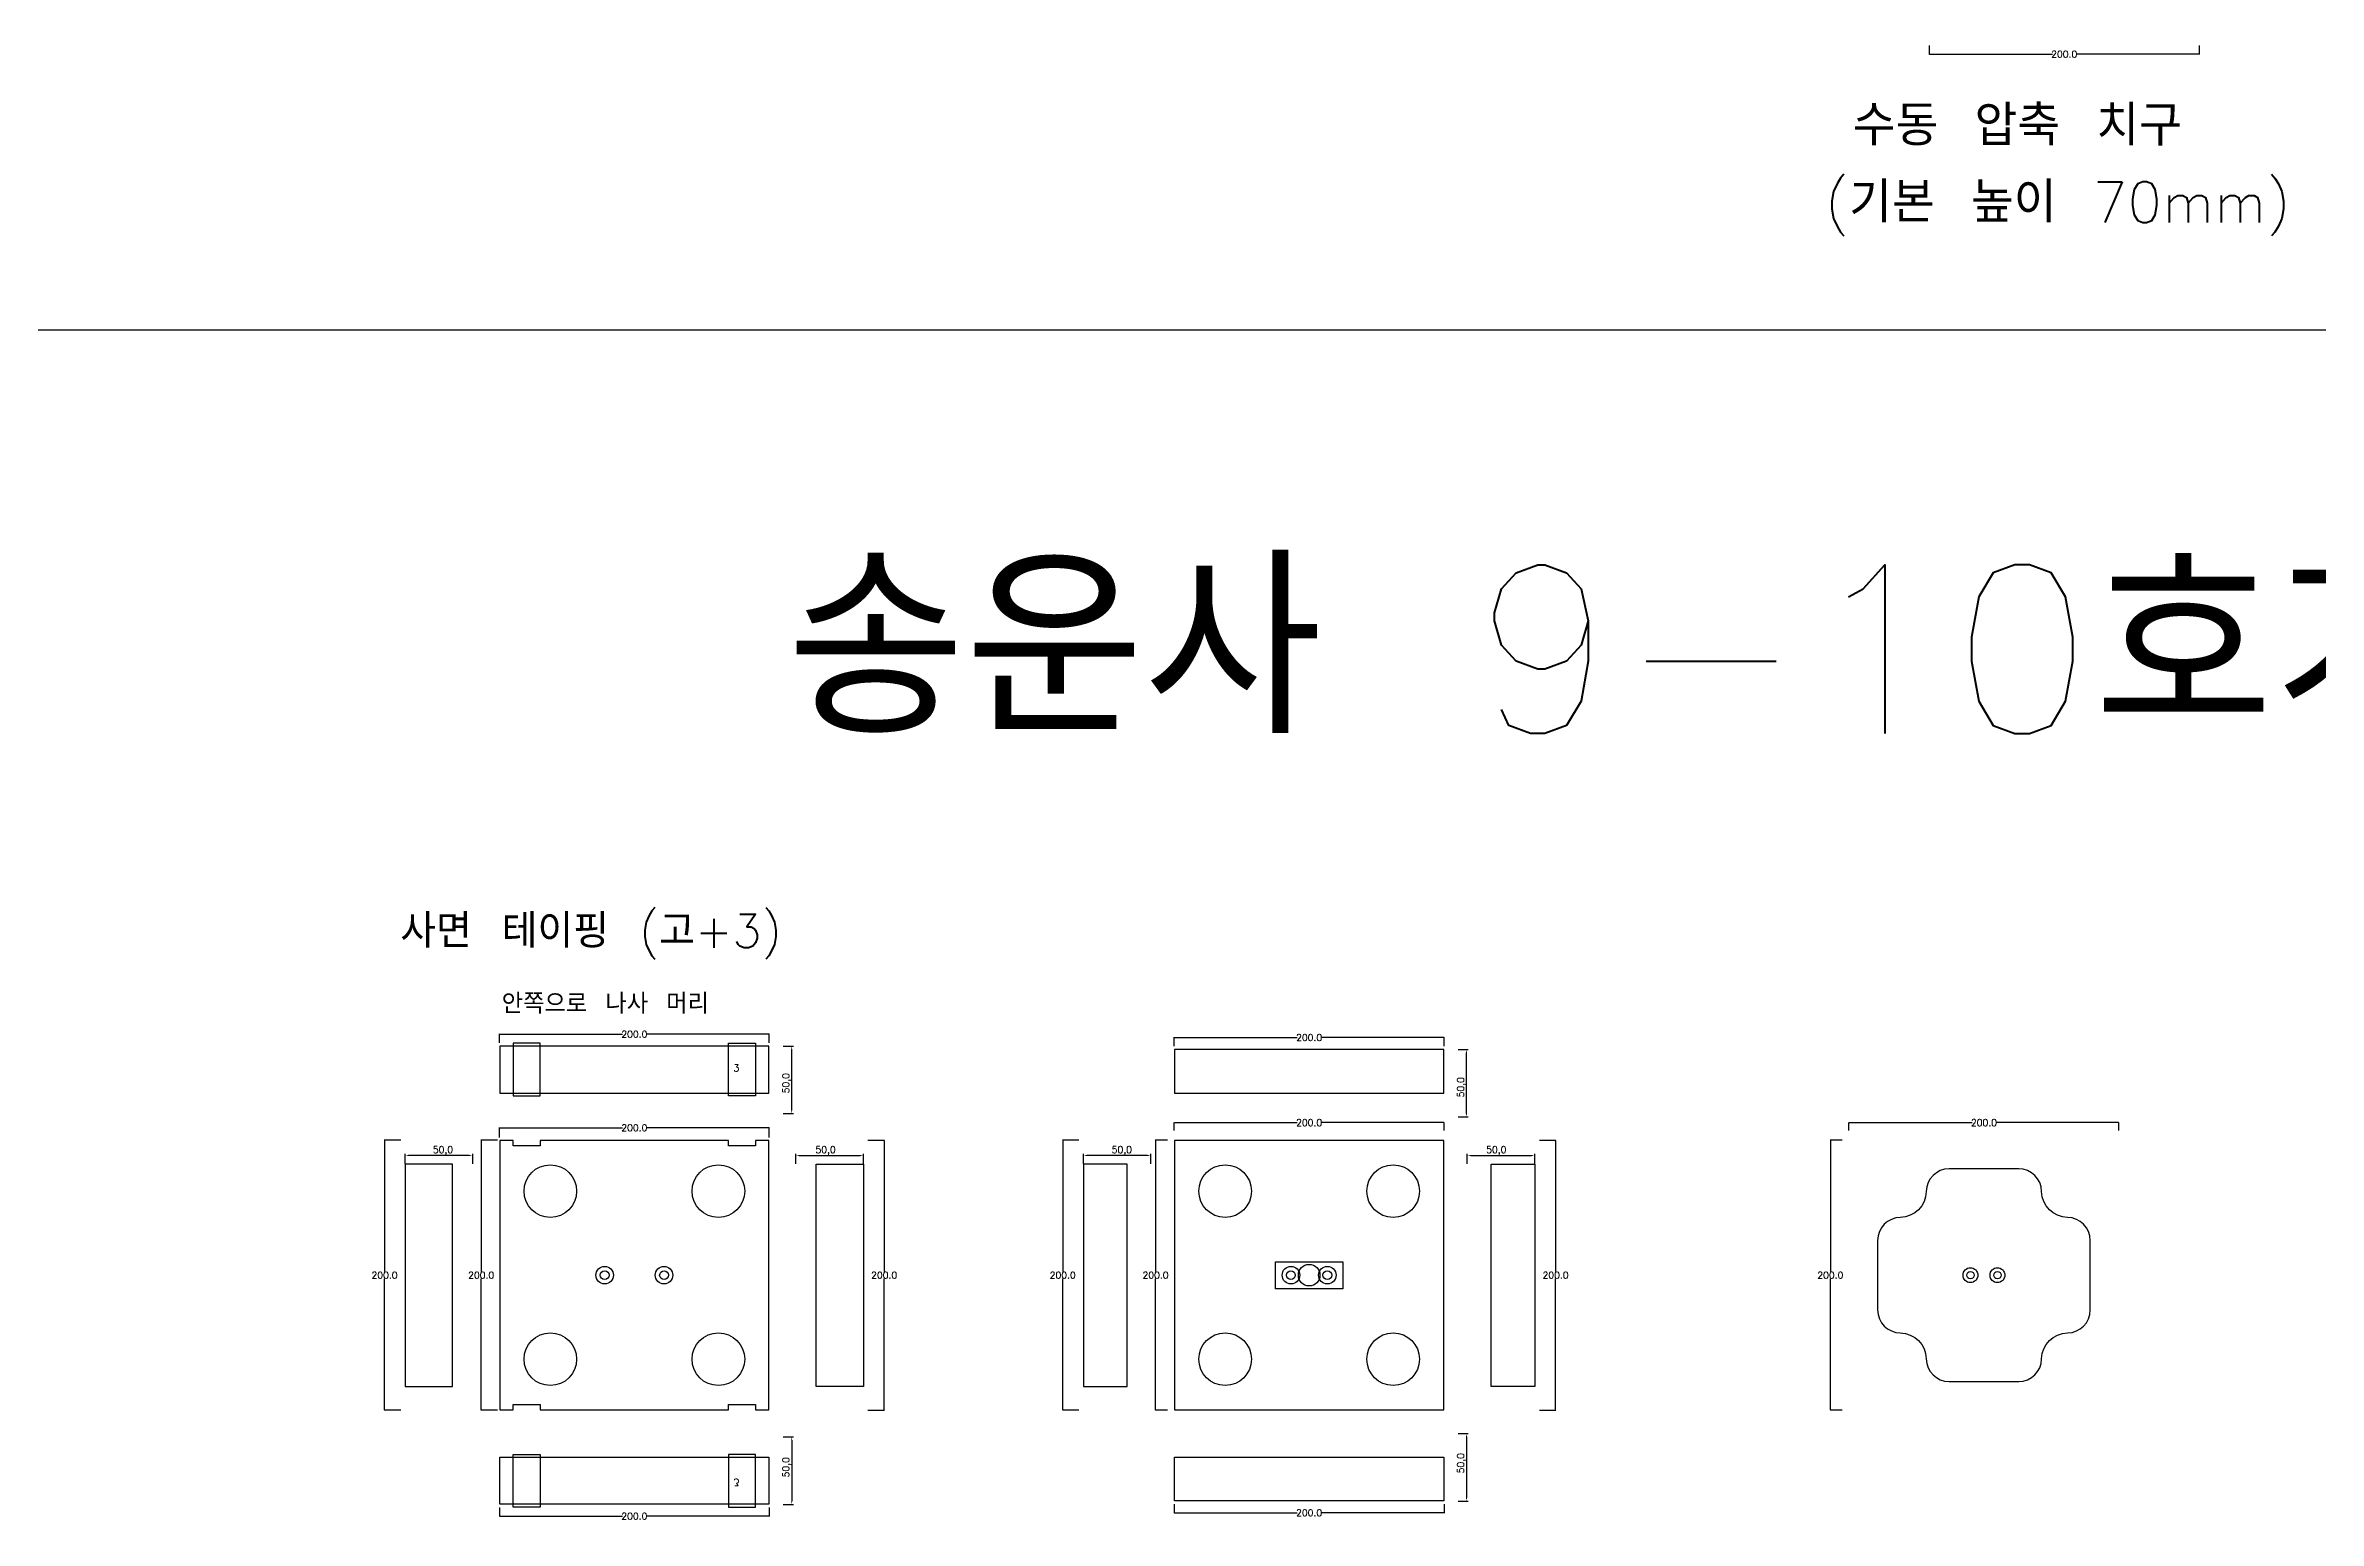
# Model space of a CAD drawing. Header units: millimetres. Extents: x 37110 to 56310, y -3510 to 5490.
# Drawn here: x 53374 to 55058, y 1008 to 2101 of the extents above; entities that cross this region are included whole.
import ezdxf

# ---------------------------------------------------------------- set-up
doc = ezdxf.new("R2010")
doc.units = ezdxf.units.MM
for name, color, linetype in [('TEXT', 3, 'Continuous'), ('볼트 구멍', 7, 'Continuous'), ('치구', 7, 'Continuous'), ('치수', 7, 'Continuous')]:
    doc.layers.add(name, color=color, linetype=linetype)
doc.styles.get("Standard").update_dxf_attribs({"font": 'txt.shx', "bigfont": 'whgtxt.shx'})
doc.dimstyles.new('ISO-25', dxfattribs={"dimtxt": 2.5, "dimasz": 2.5, "dimexe": 1.25, "dimexo": 0.625, "dimtad": 1, "dimtxsty": 'Standard', "dimcen": 2.5, "dimadec": 0, "dimazin": 0, "dimtfac": 1, "dimtmove": 0, "dimatfit": 3, "dimfxl": 0, "dimarcsym": 0})
doc.dimstyles.get("Standard").update_dxf_attribs({"dimtxt": 7, "dimasz": 0.18, "dimexe": 0.18, "dimexo": 0.0625, "dimgap": 0.09, "dimtad": 0, "dimtih": 1, "dimtoh": 1, "dimdec": 1, "dimzin": 0, "dimdsep": 46, "dimtxsty": 'Standard', "dimcen": 0.09, "dimadec": 0, "dimazin": 0, "dimtfac": 1, "dimtdec": 1, "dimtofl": 0, "dimtmove": 0, "dimatfit": 3, "dimfxl": 0, "dimtolj": 1, "dimtzin": 0, "dimarcsym": 0})

# ---------------------------------------------------------------- blocks, each defined once
blk = doc.blocks.new('*D1643')
at = {"layer": 'Defpoints', "color": 0, "linetype": 'Continuous'}
for p in [(53983, 1290), (53983, 1090), (53995.1, 1090)]:
    blk.add_point(p, dxfattribs=at)
at = {"layer": '치수', "color": 0, "linetype": 'Continuous', "lineweight": -2}
for p, q in [((53983.1, 1290), (53995.3, 1290)), ((53995.1, 1289.8), (53995.1, 1192.6)), ((53995.1, 1090.2), (53995.1, 1187.4)), ((53983.1, 1090), (53995.3, 1090))]:
    blk.add_line(p, q, dxfattribs=at)
at = {"layer": '치수', "color": 0, "linetype": 'Continuous'}
for points in [[(53995.1, 1289.8), (53995.1, 1289.8), (53995.1, 1290)], [(53995.1, 1090.2), (53995.1, 1090.2), (53995.1, 1090)]]:
    blk.add_solid(points, dxfattribs=at)
at = {"layer": '치수', "color": 0, "linetype": 'Continuous', "insert": (53995.1, 1190), "char_height": 5, "attachment_point": 5}
blk.add_mtext('\\A1;200.0', dxfattribs=at)
blk = doc.blocks.new('*D1644')
at = {"layer": 'Defpoints', "color": 0, "linetype": 'Continuous'}
for p in [(53708.5, 1290), (53696.5, 1090), (53708.5, 1090)]:
    blk.add_point(p, dxfattribs=at)
at = {"layer": '치수', "color": 0, "linetype": 'Continuous', "lineweight": -2}
for p, q in [((53708.5, 1290), (53696.3, 1290)), ((53696.5, 1289.8), (53696.5, 1192.6)), ((53696.5, 1090.2), (53696.5, 1187.4)), ((53708.5, 1090), (53696.3, 1090))]:
    blk.add_line(p, q, dxfattribs=at)
at = {"layer": '치수', "color": 0, "linetype": 'Continuous'}
for points in [[(53696.4, 1289.8), (53696.5, 1289.8), (53696.5, 1290)], [(53696.4, 1090.2), (53696.5, 1090.2), (53696.5, 1090)]]:
    blk.add_solid(points, dxfattribs=at)
at = {"layer": '치수', "color": 0, "linetype": 'Continuous', "insert": (53696.5, 1190), "char_height": 5, "attachment_point": 5}
blk.add_mtext('\\A1;200.0', dxfattribs=at)
blk = doc.blocks.new('*D1648')
at = {"layer": 'Defpoints', "color": 0}
for p in [(53919.7, 1359.7), (53926.6, 1359.7), (53919.7, 1309.7)]:
    blk.add_point(p, dxfattribs=at)
at = {"layer": '치수', "color": 0, "lineweight": -2}
for p, q in [((53920.3, 1359.7), (53927.8, 1359.7)), ((53926.6, 1312.2), (53926.6, 1357.2)), ((53920.3, 1309.7), (53927.8, 1309.7))]:
    blk.add_line(p, q, dxfattribs=at)
at = {"layer": '치수', "color": 0}
for points in [[(53926.2, 1357.2), (53927, 1357.2), (53926.6, 1359.7)], [(53926.2, 1312.2), (53927, 1312.2), (53926.6, 1309.7)]]:
    blk.add_solid(points, dxfattribs=at)
at = {"layer": '치수', "color": 0, "insert": (53923, 1332.2), "char_height": 5, "attachment_point": 5, "rotation": 90}
blk.add_mtext('50,0', dxfattribs=at)
blk = doc.blocks.new('*D1649')
at = {"layer": 'Defpoints', "color": 0, "linetype": 'Continuous'}
for p in [(53910, 1299.2), (53710, 1291.8), (53910, 1291.8)]:
    blk.add_point(p, dxfattribs=at)
at = {"layer": '치수', "color": 0, "linetype": 'Continuous', "lineweight": -2}
for p, q in [((53710, 1291.9), (53710, 1299.4)), ((53710.2, 1299.2), (53801.2, 1299.2)), ((53909.8, 1299.2), (53818.8, 1299.2)), ((53910, 1291.9), (53910, 1299.4))]:
    blk.add_line(p, q, dxfattribs=at)
at = {"layer": '치수', "color": 0, "linetype": 'Continuous'}
for points in [[(53710.2, 1299.3), (53710.2, 1299.2), (53710, 1299.2)], [(53909.8, 1299.3), (53909.8, 1299.2), (53910, 1299.2)]]:
    blk.add_solid(points, dxfattribs=at)
at = {"layer": '치수', "color": 0, "linetype": 'Continuous', "insert": (53810, 1299.2), "char_height": 5, "attachment_point": 5}
blk.add_mtext('\\A1;200.0', dxfattribs=at)
blk = doc.blocks.new('*D1651')
at = {"layer": 'Defpoints', "color": 0}
for p in [(53929.7, 1271.8), (53979.7, 1278.7), (53979.7, 1271.8)]:
    blk.add_point(p, dxfattribs=at)
at = {"layer": '치수', "color": 0, "lineweight": -2}
for p, q in [((53929.7, 1272.4), (53929.7, 1279.9)), ((53932.2, 1278.7), (53977.2, 1278.7)), ((53979.7, 1272.4), (53979.7, 1279.9))]:
    blk.add_line(p, q, dxfattribs=at)
at = {"layer": '치수', "color": 0}
for points in [[(53932.2, 1279.1), (53932.2, 1278.3), (53929.7, 1278.7)], [(53977.2, 1279.1), (53977.2, 1278.3), (53979.7, 1278.7)]]:
    blk.add_solid(points, dxfattribs=at)
at = {"layer": '치수', "color": 0, "insert": (53951.7, 1282.2), "char_height": 5, "attachment_point": 5}
blk.add_mtext('50,0', dxfattribs=at)
blk = doc.blocks.new('*D1652')
at = {"layer": 'Defpoints', "color": 0, "linetype": 'Continuous'}
for p in [(53910, 1368.5), (53710, 1362.1), (53910, 1362.1)]:
    blk.add_point(p, dxfattribs=at)
at = {"layer": '치수', "color": 0, "linetype": 'Continuous', "lineweight": -2}
for p, q in [((53710, 1362.1), (53710, 1368.7)), ((53710.2, 1368.5), (53801.2, 1368.5)), ((53909.8, 1368.5), (53818.8, 1368.5)), ((53910, 1362.1), (53910, 1368.7))]:
    blk.add_line(p, q, dxfattribs=at)
at = {"layer": '치수', "color": 0, "linetype": 'Continuous'}
for points in [[(53710.2, 1368.5), (53710.2, 1368.4), (53710, 1368.5)], [(53909.8, 1368.5), (53909.8, 1368.4), (53910, 1368.5)]]:
    blk.add_solid(points, dxfattribs=at)
at = {"layer": '치수', "color": 0, "linetype": 'Continuous', "insert": (53810, 1368.5), "char_height": 5, "attachment_point": 5}
blk.add_mtext('\\A1;200.0', dxfattribs=at)
blk = doc.blocks.new('*D1655')
at = {"layer": 'Defpoints', "color": 0, "linetype": 'Continuous'}
for p in [(54205.1, 1290), (54196.2, 1090), (54205.1, 1090)]:
    blk.add_point(p, dxfattribs=at)
at = {"layer": '치수', "color": 0, "linetype": 'Continuous', "lineweight": -2}
for p, q in [((54205, 1290), (54196, 1290)), ((54196.2, 1289.8), (54196.2, 1192.6)), ((54196.2, 1090.2), (54196.2, 1187.4)), ((54205, 1090), (54196, 1090))]:
    blk.add_line(p, q, dxfattribs=at)
at = {"layer": '치수', "color": 0, "linetype": 'Continuous'}
for points in [[(54196.2, 1289.8), (54196.2, 1289.8), (54196.2, 1290)], [(54196.2, 1090.2), (54196.2, 1090.2), (54196.2, 1090)]]:
    blk.add_solid(points, dxfattribs=at)
at = {"layer": '치수', "color": 0, "linetype": 'Continuous', "insert": (54196.2, 1190), "char_height": 5, "attachment_point": 5}
blk.add_mtext('\\A1;200.0', dxfattribs=at)
blk = doc.blocks.new('*D1656')
at = {"layer": 'Defpoints', "color": 0, "linetype": 'Continuous'}
for p in [(54480.5, 1290), (54480.5, 1090), (54492.6, 1090)]:
    blk.add_point(p, dxfattribs=at)
at = {"layer": '치수', "color": 0, "linetype": 'Continuous', "lineweight": -2}
for p, q in [((54480.6, 1290), (54492.8, 1290)), ((54492.6, 1289.8), (54492.6, 1192.6)), ((54492.6, 1090.2), (54492.6, 1187.4)), ((54480.6, 1090), (54492.8, 1090))]:
    blk.add_line(p, q, dxfattribs=at)
at = {"layer": '치수', "color": 0, "linetype": 'Continuous'}
for points in [[(54492.6, 1289.8), (54492.6, 1289.8), (54492.6, 1290)], [(54492.6, 1090.2), (54492.6, 1090.2), (54492.6, 1090)]]:
    blk.add_solid(points, dxfattribs=at)
at = {"layer": '치수', "color": 0, "linetype": 'Continuous', "insert": (54492.6, 1190), "char_height": 5, "attachment_point": 5}
blk.add_mtext('\\A1;200.0', dxfattribs=at)
blk = doc.blocks.new('*D1657')
at = {"layer": 'Defpoints', "color": 0, "linetype": 'Continuous'}
for p in [(54705.1, 1290), (54696.2, 1090), (54705.1, 1090)]:
    blk.add_point(p, dxfattribs=at)
at = {"layer": '치수', "color": 0, "linetype": 'Continuous', "lineweight": -2}
for p, q in [((54705, 1290), (54696, 1290)), ((54696.2, 1289.8), (54696.2, 1192.6)), ((54696.2, 1090.2), (54696.2, 1187.4)), ((54705, 1090), (54696, 1090))]:
    blk.add_line(p, q, dxfattribs=at)
at = {"layer": '치수', "color": 0, "linetype": 'Continuous'}
for points in [[(54696.2, 1289.8), (54696.2, 1289.8), (54696.2, 1290)], [(54696.2, 1090.2), (54696.2, 1090.2), (54696.2, 1090)]]:
    blk.add_solid(points, dxfattribs=at)
at = {"layer": '치수', "color": 0, "linetype": 'Continuous', "insert": (54696.2, 1190), "char_height": 5, "attachment_point": 5}
blk.add_mtext('\\A1;200.0', dxfattribs=at)
blk = doc.blocks.new('*D1659')
at = {"layer": 'Defpoints', "color": 0}
for p in [(54419.7, 1357.2), (54426.6, 1357.2), (54419.7, 1307.2)]:
    blk.add_point(p, dxfattribs=at)
at = {"layer": '치수', "color": 0, "lineweight": -2}
for p, q in [((54420.3, 1357.2), (54427.8, 1357.2)), ((54426.6, 1309.7), (54426.6, 1354.7)), ((54420.3, 1307.2), (54427.8, 1307.2))]:
    blk.add_line(p, q, dxfattribs=at)
at = {"layer": '치수', "color": 0}
for points in [[(54426.2, 1354.7), (54427, 1354.7), (54426.6, 1357.2)], [(54426.2, 1309.7), (54427, 1309.7), (54426.6, 1307.2)]]:
    blk.add_solid(points, dxfattribs=at)
at = {"layer": '치수', "color": 0, "insert": (54423, 1329.2), "char_height": 5, "attachment_point": 5, "rotation": 90}
blk.add_mtext('50,0', dxfattribs=at)
blk = doc.blocks.new('*D1660')
at = {"layer": 'Defpoints', "color": 0, "linetype": 'Continuous'}
for p in [(54210, 1297.1), (54410, 1303), (54410, 1297.1)]:
    blk.add_point(p, dxfattribs=at)
at = {"layer": '치수', "color": 0, "linetype": 'Continuous', "lineweight": -2}
for p, q in [((54210, 1297.2), (54210, 1303.2)), ((54210.2, 1303), (54301.2, 1303)), ((54409.8, 1303), (54318.8, 1303)), ((54410, 1297.2), (54410, 1303.2))]:
    blk.add_line(p, q, dxfattribs=at)
at = {"layer": '치수', "color": 0, "linetype": 'Continuous'}
for points in [[(54210.2, 1303), (54210.2, 1303), (54210, 1303)], [(54409.8, 1303), (54409.8, 1303), (54410, 1303)]]:
    blk.add_solid(points, dxfattribs=at)
at = {"layer": '치수', "color": 0, "linetype": 'Continuous', "insert": (54310, 1303), "char_height": 5, "attachment_point": 5}
blk.add_mtext('\\A1;200.0', dxfattribs=at)
blk = doc.blocks.new('*D1662')
at = {"layer": 'Defpoints', "color": 0}
for p in [(54427.2, 1271.8), (54477.2, 1278.7), (54477.2, 1271.8)]:
    blk.add_point(p, dxfattribs=at)
at = {"layer": '치수', "color": 0, "lineweight": -2}
for p, q in [((54427.2, 1272.4), (54427.2, 1279.9)), ((54429.7, 1278.7), (54474.7, 1278.7)), ((54477.2, 1272.4), (54477.2, 1279.9))]:
    blk.add_line(p, q, dxfattribs=at)
at = {"layer": '치수', "color": 0}
for points in [[(54429.7, 1279.1), (54429.7, 1278.3), (54427.2, 1278.7)], [(54474.7, 1279.1), (54474.7, 1278.3), (54477.2, 1278.7)]]:
    blk.add_solid(points, dxfattribs=at)
at = {"layer": '치수', "color": 0, "insert": (54448.7, 1282.2), "char_height": 5, "attachment_point": 5}
blk.add_mtext('50,0', dxfattribs=at)
blk = doc.blocks.new('*D1663')
at = {"layer": 'Defpoints', "color": 0, "linetype": 'Continuous'}
for p in [(54410, 1366), (54210, 1359.6), (54410, 1359.6)]:
    blk.add_point(p, dxfattribs=at)
at = {"layer": '치수', "color": 0, "linetype": 'Continuous', "lineweight": -2}
for p, q in [((54210, 1359.6), (54210, 1366.2)), ((54210.2, 1366), (54301.2, 1366)), ((54409.8, 1366), (54318.8, 1366)), ((54410, 1359.6), (54410, 1366.2))]:
    blk.add_line(p, q, dxfattribs=at)
at = {"layer": '치수', "color": 0, "linetype": 'Continuous'}
for points in [[(54210.2, 1366), (54210.2, 1365.9), (54210, 1366)], [(54409.8, 1366), (54409.8, 1365.9), (54410, 1366)]]:
    blk.add_solid(points, dxfattribs=at)
at = {"layer": '치수', "color": 0, "linetype": 'Continuous', "insert": (54310, 1366), "char_height": 5, "attachment_point": 5}
blk.add_mtext('\\A1;200.0', dxfattribs=at)
blk = doc.blocks.new('*D1664')
at = {"layer": 'Defpoints', "color": 0, "linetype": 'Continuous'}
for p in [(54710, 1297.1), (54910, 1303), (54910, 1297.1)]:
    blk.add_point(p, dxfattribs=at)
at = {"layer": '치수', "color": 0, "linetype": 'Continuous', "lineweight": -2}
for p, q in [((54710, 1297.2), (54710, 1303.2)), ((54710.2, 1303), (54801.2, 1303)), ((54909.8, 1303), (54818.8, 1303)), ((54910, 1297.2), (54910, 1303.2))]:
    blk.add_line(p, q, dxfattribs=at)
at = {"layer": '치수', "color": 0, "linetype": 'Continuous'}
for points in [[(54710.2, 1303), (54710.2, 1303), (54710, 1303)], [(54909.8, 1303), (54909.8, 1303), (54910, 1303)]]:
    blk.add_solid(points, dxfattribs=at)
at = {"layer": '치수', "color": 0, "linetype": 'Continuous', "insert": (54810, 1303), "char_height": 5, "attachment_point": 5}
blk.add_mtext('\\A1;200.0', dxfattribs=at)
blk = doc.blocks.new('*D2623')
at = {"layer": 'Defpoints', "color": 0, "linetype": 'Continuous'}
for p in [(54769.5, 2100.9), (54969.5, 2100.9), (54969.5, 2094.5)]:
    blk.add_point(p, dxfattribs=at)
at = {"layer": '치수', "color": 0, "linetype": 'Continuous', "lineweight": -2}
for p, q in [((54769.5, 2100.9), (54769.5, 2094.3)), ((54769.7, 2094.5), (54860.7, 2094.5)), ((54969.4, 2094.5), (54878.4, 2094.5)), ((54969.5, 2100.9), (54969.5, 2094.3))]:
    blk.add_line(p, q, dxfattribs=at)
at = {"layer": '치수', "color": 0, "linetype": 'Continuous'}
for points in [[(54769.7, 2094.6), (54769.7, 2094.5), (54769.5, 2094.5)], [(54969.4, 2094.6), (54969.4, 2094.5), (54969.5, 2094.5)]]:
    blk.add_solid(points, dxfattribs=at)
at = {"layer": '치수', "color": 0, "linetype": 'Continuous', "insert": (54869.5, 2094.5), "char_height": 5, "attachment_point": 5}
blk.add_mtext('\\A1;200.0', dxfattribs=at)
blk = doc.blocks.new('*D2638')
at = {"layer": 'Defpoints', "color": 0, "linetype": 'Continuous'}
for p in [(54139.5, 1290), (54127.4, 1090), (54139.5, 1090)]:
    blk.add_point(p, dxfattribs=at)
at = {"layer": '치수', "color": 0, "linetype": 'Continuous', "lineweight": -2}
for p, q in [((54139.4, 1290), (54127.2, 1290)), ((54127.4, 1289.8), (54127.4, 1192.6)), ((54127.4, 1090.2), (54127.4, 1187.4)), ((54139.4, 1090), (54127.2, 1090))]:
    blk.add_line(p, q, dxfattribs=at)
at = {"layer": '치수', "color": 0, "linetype": 'Continuous'}
for points in [[(54127.4, 1289.8), (54127.4, 1289.8), (54127.4, 1290)], [(54127.4, 1090.2), (54127.4, 1090.2), (54127.4, 1090)]]:
    blk.add_solid(points, dxfattribs=at)
at = {"layer": '치수', "color": 0, "linetype": 'Continuous', "insert": (54127.4, 1190), "char_height": 5, "attachment_point": 5}
blk.add_mtext('\\A1;200.0', dxfattribs=at)
blk = doc.blocks.new('*D2639')
at = {"layer": 'Defpoints', "color": 0}
for p in [(54142.7, 1278.7), (54142.7, 1271.8), (54192.7, 1271.8)]:
    blk.add_point(p, dxfattribs=at)
at = {"layer": '치수', "color": 0, "lineweight": -2}
for p, q in [((54142.7, 1272.4), (54142.7, 1279.9)), ((54190.2, 1278.7), (54145.2, 1278.7)), ((54192.7, 1272.4), (54192.7, 1279.9))]:
    blk.add_line(p, q, dxfattribs=at)
at = {"layer": '치수', "color": 0}
for points in [[(54145.2, 1279.1), (54145.2, 1278.3), (54142.7, 1278.7)], [(54190.2, 1279.1), (54190.2, 1278.3), (54192.7, 1278.7)]]:
    blk.add_solid(points, dxfattribs=at)
at = {"layer": '치수', "color": 0, "insert": (54171.2, 1282.2), "char_height": 5, "attachment_point": 5}
blk.add_mtext('50,0', dxfattribs=at)
blk = doc.blocks.new('*D2641')
at = {"layer": 'Defpoints', "color": 0, "linetype": 'Continuous'}
for p in [(54210, 1020.4), (54410, 1020.4), (54410, 1014)]:
    blk.add_point(p, dxfattribs=at)
at = {"layer": '치수', "color": 0, "linetype": 'Continuous', "lineweight": -2}
for p, q in [((54210, 1020.4), (54210, 1013.8)), ((54210.2, 1014), (54301.2, 1014)), ((54409.8, 1014), (54318.8, 1014)), ((54410, 1020.4), (54410, 1013.8))]:
    blk.add_line(p, q, dxfattribs=at)
at = {"layer": '치수', "color": 0, "linetype": 'Continuous'}
for points in [[(54210.2, 1014.1), (54210.2, 1014), (54210, 1014)], [(54409.8, 1014.1), (54409.8, 1014), (54410, 1014)]]:
    blk.add_solid(points, dxfattribs=at)
at = {"layer": '치수', "color": 0, "linetype": 'Continuous', "insert": (54310, 1014), "char_height": 5, "attachment_point": 5}
blk.add_mtext('\\A1;200.0', dxfattribs=at)
blk = doc.blocks.new('*D2640')
at = {"layer": 'Defpoints', "color": 0}
for p in [(54419.7, 1072.7), (54419.7, 1022.7), (54426.6, 1022.7)]:
    blk.add_point(p, dxfattribs=at)
at = {"layer": '치수', "color": 0, "lineweight": -2}
for p, q in [((54420.3, 1072.7), (54427.8, 1072.7)), ((54426.6, 1070.2), (54426.6, 1025.2)), ((54420.3, 1022.7), (54427.8, 1022.7))]:
    blk.add_line(p, q, dxfattribs=at)
at = {"layer": '치수', "color": 0}
for points in [[(54426.2, 1070.2), (54427, 1070.2), (54426.6, 1072.7)], [(54426.2, 1025.2), (54427, 1025.2), (54426.6, 1022.7)]]:
    blk.add_solid(points, dxfattribs=at)
at = {"layer": '치수', "color": 0, "insert": (54423, 1050.7), "char_height": 5, "attachment_point": 5, "rotation": 90}
blk.add_mtext('50,0', dxfattribs=at)
blk = doc.blocks.new('*D2643')
at = {"layer": 'Defpoints', "color": 0}
for p in [(53640.2, 1278.7), (53640.2, 1271.8), (53690.2, 1271.8)]:
    blk.add_point(p, dxfattribs=at)
at = {"layer": '치수', "color": 0, "lineweight": -2}
for p, q in [((53640.2, 1272.4), (53640.2, 1279.9)), ((53687.7, 1278.7), (53642.7, 1278.7)), ((53690.2, 1272.4), (53690.2, 1279.9))]:
    blk.add_line(p, q, dxfattribs=at)
at = {"layer": '치수', "color": 0}
for points in [[(53642.7, 1279.1), (53642.7, 1278.3), (53640.2, 1278.7)], [(53687.7, 1279.1), (53687.7, 1278.3), (53690.2, 1278.7)]]:
    blk.add_solid(points, dxfattribs=at)
at = {"layer": '치수', "color": 0, "insert": (53668.2, 1282.2), "char_height": 5, "attachment_point": 5}
blk.add_mtext('50,0', dxfattribs=at)
blk = doc.blocks.new('*D2642')
at = {"layer": 'Defpoints', "color": 0, "linetype": 'Continuous'}
for p in [(53637, 1290), (53624.9, 1090), (53637, 1090)]:
    blk.add_point(p, dxfattribs=at)
at = {"layer": '치수', "color": 0, "linetype": 'Continuous', "lineweight": -2}
for p, q in [((53636.9, 1290), (53624.7, 1290)), ((53624.9, 1289.8), (53624.9, 1192.6)), ((53624.9, 1090.2), (53624.9, 1187.4)), ((53636.9, 1090), (53624.7, 1090))]:
    blk.add_line(p, q, dxfattribs=at)
at = {"layer": '치수', "color": 0, "linetype": 'Continuous'}
for points in [[(53624.9, 1289.8), (53624.9, 1289.8), (53624.9, 1290)], [(53624.9, 1090.2), (53624.9, 1090.2), (53624.9, 1090)]]:
    blk.add_solid(points, dxfattribs=at)
at = {"layer": '치수', "color": 0, "linetype": 'Continuous', "insert": (53624.9, 1190), "char_height": 5, "attachment_point": 5}
blk.add_mtext('\\A1;200.0', dxfattribs=at)
blk = doc.blocks.new('*D2645')
at = {"layer": 'Defpoints', "color": 0, "linetype": 'Continuous'}
for p in [(53710, 1017.9), (53910, 1017.9), (53910, 1011.5)]:
    blk.add_point(p, dxfattribs=at)
at = {"layer": '치수', "color": 0, "linetype": 'Continuous', "lineweight": -2}
for p, q in [((53710, 1017.9), (53710, 1011.3)), ((53710.2, 1011.5), (53801.2, 1011.5)), ((53909.8, 1011.5), (53818.8, 1011.5)), ((53910, 1017.9), (53910, 1011.3))]:
    blk.add_line(p, q, dxfattribs=at)
at = {"layer": '치수', "color": 0, "linetype": 'Continuous'}
for points in [[(53710.2, 1011.6), (53710.2, 1011.5), (53710, 1011.5)], [(53909.8, 1011.6), (53909.8, 1011.5), (53910, 1011.5)]]:
    blk.add_solid(points, dxfattribs=at)
at = {"layer": '치수', "color": 0, "linetype": 'Continuous', "insert": (53810, 1011.5), "char_height": 5, "attachment_point": 5}
blk.add_mtext('\\A1;200.0', dxfattribs=at)
blk = doc.blocks.new('*D2644')
at = {"layer": 'Defpoints', "color": 0}
for p in [(53919.7, 1070.2), (53919.7, 1020.2), (53926.6, 1020.2)]:
    blk.add_point(p, dxfattribs=at)
at = {"layer": '치수', "color": 0, "lineweight": -2}
for p, q in [((53920.3, 1070.2), (53927.8, 1070.2)), ((53926.6, 1067.7), (53926.6, 1022.7)), ((53920.3, 1020.2), (53927.8, 1020.2))]:
    blk.add_line(p, q, dxfattribs=at)
at = {"layer": '치수', "color": 0}
for points in [[(53926.2, 1067.7), (53927, 1067.7), (53926.6, 1070.2)], [(53926.2, 1022.7), (53927, 1022.7), (53926.6, 1020.2)]]:
    blk.add_solid(points, dxfattribs=at)
at = {"layer": '치수', "color": 0, "insert": (53923, 1047.7), "char_height": 5, "attachment_point": 5, "rotation": 90}
blk.add_mtext('50,0', dxfattribs=at)

msp = doc.modelspace()

# ---------------------------------------------------------------- linework, layer by layer
at = {"color": 6}
msp.add_line((56310, 1890), (37110, 1890), dxfattribs=at)
msp.add_lwpolyline([(54767.248, 1128.017, 0.41020687), (54784.247, 1111.25), (54835.753, 1111.25, 0.41020687), (54852.752, 1128.017, -0.40621142), (54871.983, 1147.248, 0.41020687), (54888.75, 1164.247), (54888.75, 1215.753, 0.41020687), (54871.983, 1232.752, -0.40621142), (54852.752, 1251.983, 0.41020687), (54835.753, 1268.75), (54784.247, 1268.75, 0.41020687), (54767.248, 1251.983, -0.40621142), (54748.017, 1232.752, 0.41020687), (54731.25, 1215.753), (54731.25, 1164.247, 0.41020687), (54748.017, 1147.248, -0.40621142)], format="xyb", close=True)
at = {"layer": '볼트 구멍', "color": 1}
msp.add_lwpolyline([(54285, 1200), (54335, 1200), (54335, 1180), (54285, 1180)], close=True, dxfattribs=at)
at = {"layer": '볼트 구멍', "color": 2}
for centre in [(53788, 1190), (53832, 1190)]:
    msp.add_circle(centre, 6.5, dxfattribs=at)
at = {"layer": '볼트 구멍', "color": 6}
for centre, radius in [((54296.5, 1190), 6.5), ((54323.5, 1190), 6.5), ((54800, 1190), 5.5), ((54820, 1190), 5.5)]:
    msp.add_circle(centre, radius, dxfattribs=at)
at = {"layer": '볼트 구멍', "color": 3}
for centre, radius in [((54310, 1190), 8), ((53788, 1190), 3.25), ((53832, 1190), 3.25), ((54296.5, 1190), 3.25), ((54323.5, 1190), 3.25), ((54800, 1190), 2.75), ((54820, 1190), 2.75)]:
    msp.add_circle(centre, radius, dxfattribs=at)
at = {"layer": '치구'}
for points in [[(53710.25, 1324.75), (53909.75, 1324.75), (53909.75, 1359.75), (53710.25, 1359.75)], [(54210.25, 1324.75), (54409.75, 1324.75), (54409.75, 1357.25), (54210.25, 1357.25)], [(53710.25, 1090.25), (53720.25, 1090.25), (53720.25, 1094.25), (53740.25, 1094.25), (53740.25, 1090.25), (53879.75, 1090.25), (53879.75, 1094.25), (53899.75, 1094.25), (53899.75, 1090.25), (53909.75, 1090.25), (53909.75, 1289.75), (53899.75, 1289.75), (53899.75, 1285.75), (53879.75, 1285.75), (53879.75, 1289.75), (53740.25, 1289.75), (53740.25, 1285.75), (53720.25, 1285.75), (53720.25, 1289.75), (53710.25, 1289.75)], [(54210.25, 1289.75), (54210.25, 1090.25), (54409.75, 1090.25), (54409.75, 1289.75)], [(53675.25, 1272.35), (53640.25, 1272.35), (53640.25, 1107.65), (53675.25, 1107.65)], [(53944.75, 1272.35), (53979.75, 1272.35), (53979.75, 1107.65), (53944.75, 1107.65)], [(54175.25, 1272.35), (54142.75, 1272.35), (54142.75, 1107.65), (54175.25, 1107.65)], [(54444.75, 1272.35), (54477.25, 1272.35), (54477.25, 1107.65), (54444.75, 1107.65)], [(53710.25, 1055.25), (53909.75, 1055.25), (53909.75, 1020.25), (53710.25, 1020.25)], [(54210.25, 1055.25), (54409.75, 1055.25), (54409.75, 1022.75), (54210.25, 1022.75)]]:
    msp.add_lwpolyline(points, close=True, dxfattribs=at)
at = {"layer": '치구', "color": 1}
for points in [[(53720.25, 1322.75), (53740.25, 1322.75), (53740.25, 1361.747), (53720.25, 1361.747)], [(53899.75, 1322.75), (53879.75, 1322.75), (53879.75, 1361.747), (53899.75, 1361.747)], [(53720.25, 1057.25), (53740.25, 1057.25), (53740.25, 1018.253), (53720.25, 1018.253)], [(53899.75, 1057.25), (53879.75, 1057.25), (53879.75, 1018.253), (53899.75, 1018.253)]]:
    msp.add_lwpolyline(points, close=True, dxfattribs=at)
at = {"layer": '치구'}
for centre in [(53747.75, 1252.25), (53872.25, 1252.25), (54247.75, 1252.25), (54372.25, 1252.25), (53747.75, 1127.75), (53872.25, 1127.75), (54247.75, 1127.75), (54372.25, 1127.75)]:
    msp.add_circle(centre, 19.5, dxfattribs=at)

# ---------------------------------------------------------------- texts
at = {"layer": 'TEXT', "color": 3}
for s, p in [('수동 압축 치구', (54712.813, 2026.766)), (' (기본 높이 70mm)', (54665.385, 1969.852))]:
    msp.add_text(s, height=30, dxfattribs=at).set_placement(p)
at = {"layer": 'TEXT', "linetype": 'Continuous'}
for s, height, p in [('송운사 9-10호기 (소형)', 125, (53922.974, 1591.282)), ('사면 테이핑 (고+3)', 25, (53636.603, 1432.518))]:
    msp.add_text(s, height=height, dxfattribs=at).set_placement(p)
at = {"layer": 'TEXT', "color": 1}
for s, height, p in [('안쪽으로 나사 머리', 15, (53711.654, 1383.708)), ('3', 5, (53883.462, 1340.952))]:
    msp.add_text(s, height=height, dxfattribs=at).set_placement(p)
at = {"layer": 'TEXT', "color": 1, "text_generation_flag": 2}
msp.add_text('3', height=5, rotation=180, dxfattribs=at).set_placement((53883.462, 1039.048))

# ---------------------------------------------------------------- dimensions: what is measured, and where the dimension line sits
at = {"layer": '치수', "color": 4, "linetype": 'Continuous'}
for base, p1, p2, picture, middle in [((54969.532, 2094.528), (54769.532, 2100.925), (54969.532, 2100.925), '*D2623', (54869.532, 2094.528)), ((53910, 1368.472), (53710, 1362.075), (53910, 1362.075), '*D1652', (53810, 1368.472)), ((54410, 1365.972), (54210, 1359.575), (54410, 1359.575), '*D1663', (54310, 1365.972)), ((53910, 1011.528), (53710, 1017.925), (53910, 1017.925), '*D2645', (53810, 1011.528)), ((54410, 1014.028), (54210, 1020.425), (54410, 1020.425), '*D2641', (54310, 1014.028))]:
    dim = msp.add_linear_dim(base=base, p1=p1, p2=p2, dimstyle='Standard', override={"dimtxt": 5}, dxfattribs=at)
    dim.commit()
    dim.dimension.update_dxf_attribs({"geometry": picture, "text_midpoint": middle, "dimtype": 160})
at = {"layer": '치수', "color": 4}
for base, p1, p2, angle, picture, middle in [((53926.577, 1359.75), (53919.68, 1309.75), (53919.68, 1359.75), 90, '*D1648', (53926.577, 1332.25)), ((54426.577, 1357.25), (54419.68, 1307.25), (54419.68, 1357.25), 90, '*D1659', (54426.577, 1329.25)), ((53640.25, 1278.677), (53690.25, 1271.8), (53640.25, 1271.8), 180, '*D2643', (53668.25, 1278.677)), ((54142.75, 1278.677), (54192.75, 1271.8), (54142.75, 1271.8), 180, '*D2639', (54171.25, 1278.677)), ((53926.577, 1020.25), (53919.68, 1070.25), (53919.68, 1020.25), 270, '*D2644', (53926.577, 1047.75)), ((54426.577, 1022.75), (54419.68, 1072.75), (54419.68, 1022.75), 270, '*D2640', (54426.577, 1050.75))]:
    dim = msp.add_linear_dim(base=base, p1=p1, p2=p2, angle=angle, dimstyle='ISO-25', override={"dimtxt": 5, "dimdec": 1, "dimzin": 0, "dimtdec": 1}, dxfattribs=at)
    dim.commit()
    dim.dimension.update_dxf_attribs({"geometry": picture, "text_midpoint": middle, "dimtype": 160})
at = {"layer": '치수', "color": 4, "linetype": 'Continuous'}
for base, p1, p2, picture, middle in [((53910, 1299.222), (53710, 1291.825), (53910, 1291.825), '*D1649', (53810, 1299.222)), ((54410, 1302.99), (54210, 1297.107), (54410, 1297.107), '*D1660', (54310, 1302.99)), ((54910, 1302.99), (54710, 1297.107), (54910, 1297.107), '*D1664', (54810, 1302.99))]:
    dim = msp.add_linear_dim(base=base, p1=p1, p2=p2, dimstyle='Standard', override={"dimtxt": 5}, dxfattribs=at)
    dim.commit()
    dim.dimension.update_dxf_attribs({"geometry": picture, "text_midpoint": middle})
for base, p1, p2, picture, middle in [((53624.882, 1090), (53636.952, 1290), (53636.952, 1090), '*D2642', (53624.882, 1190)), ((53696.47, 1090), (53708.54, 1290), (53708.54, 1090), '*D1644', (53696.47, 1190)), ((53995.118, 1090), (53983.048, 1290), (53983.048, 1090), '*D1643', (53995.118, 1190)), ((54127.382, 1090), (54139.452, 1290), (54139.452, 1090), '*D2638', (54127.382, 1190)), ((54196.204, 1090), (54205.109, 1290), (54205.109, 1090), '*D1655', (54196.204, 1190)), ((54492.618, 1090), (54480.548, 1290), (54480.548, 1090), '*D1656', (54492.618, 1190)), ((54696.204, 1090), (54705.109, 1290), (54705.109, 1090), '*D1657', (54696.204, 1190))]:
    dim = msp.add_linear_dim(base=base, p1=p1, p2=p2, angle=90, dimstyle='Standard', override={"dimtxt": 5}, dxfattribs=at)
    dim.commit()
    dim.dimension.update_dxf_attribs({"geometry": picture, "text_midpoint": middle})
at = {"layer": '치수', "color": 4}
for base, p1, p2, picture, middle in [((53979.75, 1278.677), (53929.75, 1271.8), (53979.75, 1271.8), '*D1651', (53951.75, 1278.677)), ((54477.25, 1278.677), (54427.25, 1271.8), (54477.25, 1271.8), '*D1662', (54448.75, 1278.677))]:
    dim = msp.add_linear_dim(base=base, p1=p1, p2=p2, dimstyle='ISO-25', override={"dimtxt": 5, "dimdec": 1, "dimzin": 0, "dimtdec": 1}, dxfattribs=at)
    dim.commit()
    dim.dimension.update_dxf_attribs({"geometry": picture, "text_midpoint": middle, "dimtype": 160})

doc.saveas('drawing.dxf')
